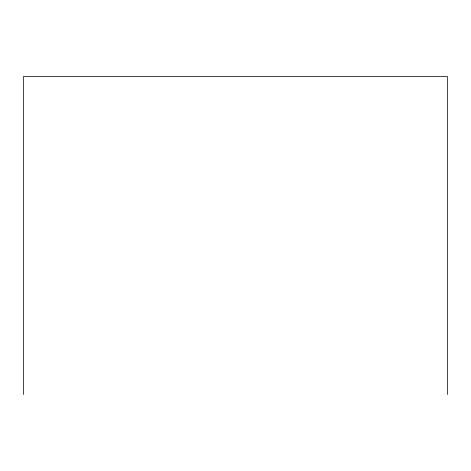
<?xml version="1.0" encoding="UTF-8"?>
<svg xmlns="http://www.w3.org/2000/svg" width="471" height="471" viewBox="0 0 471 471"><rect width="100%" height="100%" fill="white"/><g stroke="black" fill="none" stroke-linecap="round" stroke-linejoin="round"><path stroke-width="0.71" d="M447.45 394.515L447.45 76.485L23.55 76.485L23.55 394.515"/></g></svg>
